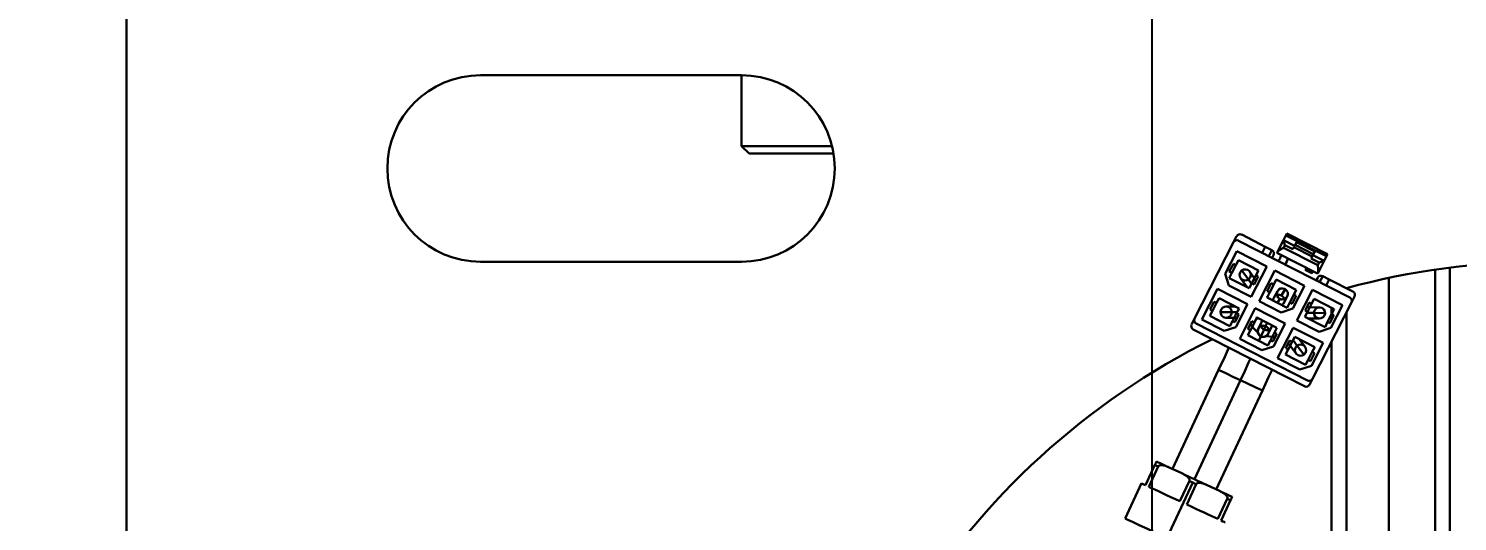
# Model space of a CAD drawing. Header units: millimetres. Extents: x -2601 to 21461, y 11492 to 21077.
# Drawn here: x 7978 to 8169.6, y 15087.7 to 15153.8 of the extents above; entities that cross this region are included whole.
import ezdxf

# ---------------------------------------------------------------- set-up
doc = ezdxf.new("R2010")
doc.units = ezdxf.units.MM
doc.header["$PDSIZE"] = -1
doc.styles.get("Standard").update_dxf_attribs({"font": ''})
doc.styles.get('Standard').set_extended_font_data('HYSWLongFangSong')
doc.dimstyles.new('ISO-25', dxfattribs={"dimscale": 25, "dimtxt": 3.5, "dimasz": 1.6, "dimexe": 1.25, "dimexo": 0.625, "dimtad": 1, "dimdec": 0, "dimzin": 9, "dimdsep": 46, "dimtxsty": 'Standard', "dimcen": 2.5, "dimadec": 0, "dimazin": 2, "dimtfac": 1, "dimtdec": 0, "dimtofl": 0, "dimtmove": 0, "dimatfit": 3, "dimfxl": 1, "dimarcsym": 0})

# ---------------------------------------------------------------- blocks, each defined once
blk = doc.blocks.new('*D19')
at = {"color": 0, "lineweight": -2}
for p, q in [((8128.61, 15343.9), (8128.61, 14572.92)), ((7775.14, 15052.62), (7775.14, 14572.92)), ((7815.14, 14604.17), (8088.61, 14604.17))]:
    blk.add_line(p, q, dxfattribs=at)
at = {"color": 0}
for points in [[(7815.14, 14610.84), (7815.14, 14597.51), (7775.14, 14604.17)], [(8088.61, 14610.84), (8088.61, 14597.51), (8128.61, 14604.17)]]:
    blk.add_solid(points, dxfattribs=at)
at = {"layer": 'Defpoints', "color": 0}
for p in [(8128.61, 15359.53), (7775.14, 15068.25), (8128.61, 14604.17)]:
    blk.add_point(p, dxfattribs=at)
at = {"color": 0, "insert": (7951.87, 14663.55), "char_height": 87.5, "attachment_point": 5}
blk.add_mtext('353', dxfattribs=at)
blk = doc.blocks.new('*D20')
at = {"color": 0, "lineweight": -2}
for p, q in [((8128.61, 15343.9), (8128.61, 14298.56)), ((7561.11, 14467.29), (7561.11, 14298.56)), ((7601.11, 14329.81), (8088.61, 14329.81))]:
    blk.add_line(p, q, dxfattribs=at)
at = {"color": 0}
for points in [[(7601.11, 14336.48), (7601.11, 14323.14), (7561.11, 14329.81)], [(8088.61, 14336.48), (8088.61, 14323.14), (8128.61, 14329.81)]]:
    blk.add_solid(points, dxfattribs=at)
at = {"layer": 'Defpoints', "color": 0}
for p in [(8128.61, 15359.53), (7561.11, 14482.91), (8128.61, 14329.81)]:
    blk.add_point(p, dxfattribs=at)
at = {"color": 0, "insert": (7844.86, 14389.18), "char_height": 87.5, "attachment_point": 5}
blk.add_mtext('568', dxfattribs=at)
blk = doc.blocks.new('*D21')
at = {"color": 0, "lineweight": -2}
for p, q in [((8128.61, 15343.9), (8128.61, 14457.05)), ((7716.93, 15275.61), (7716.93, 14457.05)), ((8088.61, 14488.3), (7756.93, 14488.3))]:
    blk.add_line(p, q, dxfattribs=at)
at = {"color": 0}
for points in [[(7756.93, 14494.96), (7756.93, 14481.63), (7716.93, 14488.3)], [(8088.61, 14494.96), (8088.61, 14481.63), (8128.61, 14488.3)]]:
    blk.add_solid(points, dxfattribs=at)
at = {"layer": 'Defpoints', "color": 0}
for p in [(8128.61, 15359.53), (7716.93, 15291.24), (7716.93, 14488.3)]:
    blk.add_point(p, dxfattribs=at)
at = {"color": 0, "insert": (7922.77, 14547.67), "char_height": 87.5, "attachment_point": 5}
blk.add_mtext('412', dxfattribs=at)
blk = doc.blocks.new('*D22')
at = {"color": 0, "lineweight": -2}
for p, q in [((8128.61, 15343.9), (8128.61, 14146.74)), ((6714.11, 15084.02), (6714.11, 14146.74)), ((8088.61, 14177.99), (6754.11, 14177.99))]:
    blk.add_line(p, q, dxfattribs=at)
at = {"color": 0}
for points in [[(6754.11, 14184.66), (6754.11, 14171.33), (6714.11, 14177.99)], [(8088.61, 14184.66), (8088.61, 14171.33), (8128.61, 14177.99)]]:
    blk.add_solid(points, dxfattribs=at)
at = {"layer": 'Defpoints', "color": 0}
for p in [(8128.61, 15359.53), (6714.11, 15099.64), (6714.11, 14177.99)]:
    blk.add_point(p, dxfattribs=at)
at = {"color": 0, "insert": (7421.36, 14237.37), "char_height": 87.5, "attachment_point": 5}
blk.add_mtext('1423', dxfattribs=at)
blk = doc.blocks.new('*D24')
at = {"color": 0, "lineweight": -2}
for p, q in [((7359.05, 16169.6), (6446.48, 16169.6)), ((6477.73, 16129.6), (6477.73, 14835.03)), ((7974.48, 14795.03), (6446.48, 14795.03))]:
    blk.add_line(p, q, dxfattribs=at)
at = {"color": 0}
for points in [[(6471.06, 16129.6), (6484.39, 16129.6), (6477.73, 16169.6)], [(6471.06, 14835.03), (6484.39, 14835.03), (6477.73, 14795.03)]]:
    blk.add_solid(points, dxfattribs=at)
at = {"layer": 'Defpoints', "color": 0}
for p in [(7374.68, 16169.6), (6477.73, 14795.03), (7990.11, 14795.03)]:
    blk.add_point(p, dxfattribs=at)
at = {"color": 0, "insert": (6418.35, 15482.31), "char_height": 87.5, "attachment_point": 5, "rotation": 90}
blk.add_mtext('1375', dxfattribs=at)
blk = doc.blocks.new('*D27')
at = {"color": 0, "lineweight": -2}
for p, q in [((8144.23, 15359.53), (8786.74, 15359.53)), ((8755.49, 15319.53), (8755.49, 14835.03)), ((8360.73, 14795.03), (8786.74, 14795.03))]:
    blk.add_line(p, q, dxfattribs=at)
at = {"color": 0}
for points in [[(8748.82, 15319.53), (8762.15, 15319.53), (8755.49, 15359.53)], [(8748.82, 14835.03), (8762.15, 14835.03), (8755.49, 14795.03)]]:
    blk.add_solid(points, dxfattribs=at)
at = {"layer": 'Defpoints', "color": 0}
for p in [(8128.61, 15359.53), (8345.11, 14795.03), (8755.49, 14795.03)]:
    blk.add_point(p, dxfattribs=at)
at = {"color": 0, "insert": (8696.11, 15077.28), "char_height": 87.5, "attachment_point": 5, "rotation": 90}
blk.add_mtext('564', dxfattribs=at)

msp = doc.modelspace()

# ---------------------------------------------------------------- linework, layer by layer
at = {"color": 161, "lineweight": 30, "true_color": 0x67adff}
for p, q in [((7991.11, 15160.03), (7991.11, 14820.03)), ((8073.61, 15147.53), (8038.61, 15147.53)), ((8073.61, 15147.53), (8073.61, 15138.03)), ((8073.61, 15138.03), (8074.61, 15137.03)), ((8073.61, 15138.03), (8085.74, 15138.03)), ((8085.95, 15137.03), (8074.61, 15137.03)), ((8140, 15125.94), (8139.59, 15125.14)), ((8140.68, 15126.16), (8143.84, 15124.54)), ((8146.58, 15126.05), (8146.27, 15125.43)), ((8146.72, 15126.32), (8146.58, 15126.05)), ((8148.1, 15125.28), (8146.58, 15126.05)), ((8146.72, 15126.32), (8152.18, 15123.53)), ((8139.59, 15125.14), (8134.36, 15114.91)), ((8140.02, 15123.96), (8138.46, 15120.9)), ((8144.04, 15121.9), (8140.02, 15123.96)), ((8140.27, 15125.35), (8155.18, 15117.73)), ((8143.43, 15123.74), (8143.84, 15124.54)), ((8143.84, 15124.54), (8144.73, 15124.08)), ((8144.32, 15123.28), (8144.73, 15124.08)), ((8145.46, 15123.85), (8146.27, 15125.43)), ((8146.27, 15125.43), (8147.78, 15124.66)), ((8146.48, 15124.76), (8146.3, 15124.4)), ((8146.3, 15124.4), (8150.87, 15122.06)), ((8147.55, 15124.21), (8146.48, 15124.76)), ((8147.55, 15124.21), (8147.69, 15124.47)), ((8150.12, 15123.23), (8147.69, 15124.47)), ((8148.03, 15125.15), (8147.85, 15124.79)), ((8147.85, 15124.79), (8150.28, 15123.54)), ((8150.47, 15123.9), (8148.03, 15125.15)), ((8148.1, 15125.28), (8150.53, 15124.03)), ((8152.05, 15123.26), (8150.53, 15124.03)), ((8038.61, 15122.53), (8073.61, 15122.53)), ((8139.56, 15122.25), (8139.02, 15121.2)), ((8139.9, 15122.07), (8139.36, 15121.02)), ((8139.9, 15122.07), (8139.56, 15122.25)), ((8140.24, 15122.73), (8139.9, 15122.07)), ((8142.92, 15121.36), (8140.24, 15122.73)), ((8144.94, 15123.41), (8144.76, 15123.05)), ((8150.86, 15120.94), (8145.4, 15123.74)), ((8150.12, 15123.23), (8149.99, 15122.97)), ((8151.06, 15122.42), (8149.99, 15122.97)), ((8150.22, 15123.41), (8151.73, 15122.64)), ((8150.28, 15123.54), (8150.47, 15123.9)), ((8150.87, 15122.06), (8151.06, 15122.42)), ((8151.73, 15122.64), (8150.92, 15121.06)), ((8151.73, 15122.64), (8152.05, 15123.26)), ((8152.05, 15123.26), (8152.18, 15123.53)), ((8138.97, 15119.33), (8138.46, 15120.9)), ((8139.36, 15121.02), (8139.01, 15120.34)), ((8139.01, 15120.34), (8141.7, 15118.97)), ((8139.02, 15121.2), (8139.36, 15121.02)), ((8140.53, 15120.32), (8141.39, 15119.13)), ((8141.58, 15120.15), (8140.71, 15121.37)), ((8142, 15119.56), (8141.58, 15120.15)), ((8142.62, 15119.99), (8141.76, 15121.19)), ((8141.94, 15117.81), (8144.04, 15121.9)), ((8142.05, 15119.65), (8142.58, 15120.7)), ((8142.36, 15119.49), (8142.9, 15120.54)), ((8142.58, 15120.7), (8142.92, 15121.36)), ((8142.9, 15120.54), (8142.58, 15120.7)), ((8145.1, 15121.36), (8143, 15117.26)), ((8145.31, 15120.14), (8144.97, 15119.48)), ((8149.11, 15119.31), (8145.1, 15121.36)), ((8148, 15118.76), (8145.31, 15120.14)), ((8149.21, 15121.45), (8150.1, 15120.99)), ((8150.68, 15120.03), (8150.87, 15120.38)), ((8151.13, 15119.8), (8151.54, 15120.6)), ((8152.43, 15120.15), (8151.54, 15120.6)), ((8152.43, 15120.15), (8152.02, 15119.34)), ((8152.43, 15120.15), (8155.59, 15118.53)), ((8160.43, 15120.36), (8160.43, 15023.23)), ((8166.61, 15023.23), (8166.61, 15121.47)), ((8168.61, 15121.74), (8168.61, 15023.23)), ((8137.43, 15118.88), (8135.33, 15114.78)), ((8141.44, 15116.83), (8137.43, 15118.88)), ((8138.97, 15119.33), (8141.94, 15117.81)), ((8141.7, 15118.97), (8142.05, 15119.65)), ((8142.05, 15119.65), (8142.36, 15119.49)), ((8144.44, 15118.43), (8144.09, 15117.75)), ((8144.63, 15119.65), (8144.1, 15118.6)), ((8144.1, 15118.6), (8144.44, 15118.43)), ((8144.97, 15119.48), (8144.44, 15118.43)), ((8144.97, 15119.48), (8144.63, 15119.65)), ((8145.48, 15118.57), (8144.98, 15117.68)), ((8146.01, 15117.99), (8146.5, 15118.86)), ((8147.55, 15116.25), (8149.11, 15119.31)), ((8147.66, 15118.1), (8148, 15118.76)), ((8150.17, 15118.77), (8148.08, 15114.67)), ((8154.19, 15116.71), (8150.17, 15118.77)), ((8154.73, 15118.98), (8154.73, 15118.97)), ((8136.96, 15117.17), (8136.43, 15116.12)), ((8136.77, 15115.95), (8137.3, 15117)), ((8137.3, 15117), (8136.96, 15117.17)), ((8137.64, 15117.66), (8137.3, 15117)), ((8140.33, 15116.28), (8137.64, 15117.66)), ((8139.88, 15116.51), (8138.6, 15116.52)), ((8139.88, 15113.77), (8141.44, 15116.83)), ((8139.99, 15115.62), (8140.33, 15116.28)), ((8142.5, 15116.29), (8140.41, 15112.19)), ((8146.52, 15114.23), (8142.5, 15116.29)), ((8143, 15117.26), (8145.98, 15115.74)), ((8144.19, 15117.7), (8144.08, 15117.94)), ((8144.09, 15117.75), (8146.77, 15116.37)), ((8145.48, 15117.04), (8145.77, 15117.55)), ((8146.29, 15116.95), (8146.79, 15117.86)), ((8146.77, 15116.37), (8147.12, 15117.05)), ((8147.12, 15117.05), (8147.66, 15118.1)), ((8147.12, 15117.05), (8147.43, 15116.89)), ((8147.43, 15116.89), (8147.97, 15117.95)), ((8147.97, 15117.95), (8147.66, 15118.1)), ((8149.71, 15117.06), (8149.17, 15116.01)), ((8151.12, 15116.41), (8149.38, 15116.43)), ((8150.05, 15116.88), (8149.51, 15115.83)), ((8150.05, 15116.88), (8149.71, 15117.06)), ((8150.39, 15117.54), (8150.05, 15116.88)), ((8150.17, 15106.83), (8155.4, 15117.06)), ((8153.07, 15116.17), (8150.39, 15117.54)), ((8152.63, 15113.66), (8154.19, 15116.71)), ((8152.73, 15114.73), (8152.73, 15116.34)), ((8155.4, 15117.06), (8155.81, 15117.86)), ((8133.97, 15114.14), (8134.36, 15114.91)), ((8135.33, 15114.78), (8138.31, 15113.26)), ((8136.77, 15115.95), (8136.42, 15115.27)), ((8136.42, 15115.27), (8139.1, 15113.89)), ((8136.43, 15116.12), (8136.77, 15115.95)), ((8139.35, 15115.77), (8137.85, 15115.78)), ((8138.59, 15115.02), (8140.07, 15115.01)), ((8139.1, 15113.89), (8139.45, 15114.57)), ((8140.06, 15115.76), (8139.35, 15115.77)), ((8139.99, 15115.62), (8139.45, 15114.57)), ((8139.45, 15114.57), (8139.76, 15114.41)), ((8139.76, 15114.41), (8140.3, 15115.47)), ((8140.3, 15115.47), (8139.99, 15115.62)), ((8142.04, 15114.58), (8141.5, 15113.53)), ((8141.84, 15113.35), (8142.38, 15114.4)), ((8142.38, 15114.4), (8142.04, 15114.58)), ((8142.72, 15115.06), (8142.38, 15114.4)), ((8142.93, 15114.95), (8142.54, 15114.79)), ((8142.59, 15114.99), (8142.79, 15115.03)), ((8145.4, 15113.69), (8142.72, 15115.06)), ((8143.32, 15114.44), (8142.88, 15113.49)), ((8143.89, 15113.88), (8144.11, 15114.35)), ((8147.55, 15116.25), (8145.98, 15115.74)), ((8148.08, 15114.67), (8151.05, 15113.15)), ((8149.51, 15115.83), (8149.16, 15115.15)), ((8149.16, 15115.15), (8151.85, 15113.78)), ((8149.17, 15116.01), (8149.51, 15115.83)), ((8149.43, 15115.67), (8150.37, 15115.67)), ((8149.61, 15114.92), (8151.11, 15114.91)), ((8150.37, 15115.67), (8151.87, 15115.65)), ((8151.85, 15113.78), (8152.2, 15114.46)), ((8152.2, 15114.46), (8152.73, 15115.51)), ((8152.2, 15114.46), (8152.51, 15114.3)), ((8152.51, 15114.3), (8153.05, 15115.35)), ((8152.73, 15115.51), (8153.07, 15116.17)), ((8153.05, 15115.35), (8152.73, 15115.51)), ((8154.73, 15115.75), (8154.73, 15042.02)), ((8149.1, 15105.84), (8134.19, 15113.46)), ((8149.5, 15106.61), (8134.58, 15114.24)), ((8139.88, 15113.77), (8138.31, 15113.26)), ((8141.84, 15113.35), (8141.49, 15112.67)), ((8141.49, 15112.67), (8144.18, 15111.3)), ((8141.5, 15113.53), (8141.84, 15113.35)), ((8143.25, 15112.52), (8143.68, 15113.43)), ((8143.89, 15113.88), (8143.68, 15113.43)), ((8144.24, 15112.86), (8144.68, 15113.8)), ((8145.06, 15113.03), (8144.53, 15111.98)), ((8144.84, 15111.82), (8145.38, 15112.87)), ((8144.96, 15111.18), (8146.52, 15114.23)), ((8145.06, 15113.03), (8145.4, 15113.69)), ((8145.38, 15112.87), (8145.06, 15113.03)), ((8147.58, 15113.69), (8145.48, 15109.59)), ((8147.79, 15112.47), (8147.45, 15111.81)), ((8151.59, 15111.64), (8147.58, 15113.69)), ((8150.48, 15111.09), (8147.79, 15112.47)), ((8152.63, 15113.66), (8151.05, 15113.15)), ((8140.41, 15112.19), (8143.38, 15110.67)), ((8144.96, 15111.18), (8143.38, 15110.67)), ((8144.18, 15111.3), (8144.53, 15111.98)), ((8144.53, 15111.98), (8144.84, 15111.82)), ((8146.92, 15110.76), (8146.57, 15110.08)), ((8147.11, 15111.98), (8146.58, 15110.93)), ((8146.58, 15110.93), (8146.92, 15110.76)), ((8146.92, 15110.76), (8147.45, 15111.81)), ((8146.92, 15111.61), (8147.97, 15110.22)), ((8147.45, 15111.81), (8147.11, 15111.98)), ((8147.56, 15112.01), (8148.11, 15111.27)), ((8148.11, 15111.27), (8149.02, 15110.08)), ((8149.17, 15111.13), (8148.38, 15112.17)), ((8150.03, 15108.58), (8151.59, 15111.64)), ((8150.14, 15110.43), (8150.48, 15111.09)), ((8152.73, 15042.55), (8152.73, 15111.83)), ((8145.48, 15109.59), (8148.46, 15108.07)), ((8146.57, 15110.08), (8149.25, 15108.7)), ((8149.25, 15108.7), (8149.6, 15109.38)), ((8150.14, 15110.43), (8149.6, 15109.38)), ((8149.6, 15109.38), (8149.91, 15109.22)), ((8149.91, 15109.22), (8150.45, 15110.28)), ((8150.45, 15110.28), (8150.14, 15110.43)), ((8137.57, 15108.03), (8131.38, 15094.75)), ((8150.03, 15108.58), (8148.46, 15108.07)), ((8150.17, 15106.83), (8149.77, 15106.05)), ((8140.52, 15106.65), (8134.33, 15093.38)), ((8137.27, 15092.01), (8143.46, 15105.28)), ((8127.77, 15092.57), (8129.04, 15095.29)), ((8129.49, 15095.08), (8128.22, 15092.36)), ((8132.63, 15094.17), (8130.96, 15094.95)), ((8127.23, 15092.83), (8125.03, 15088.11)), ((8134.12, 15092.93), (8130.65, 15085.49)), ((8132.4, 15090.42), (8133.67, 15093.14)), ((8134.57, 15092.72), (8133.3, 15090)), ((8137.7, 15091.81), (8136.03, 15092.59)), ((8137.48, 15088.05), (8138.74, 15090.77)), ((8139.19, 15090.56), (8137.92, 15087.84))]:
    msp.add_line(p, q, dxfattribs=at)
at = {"color": 161, "lineweight": 30, "true_color": 0x67adff, "flags": 128}
for points in [[(8146.91, 15122.96), (8146.84, 15122.81), (8146.71, 15122.56), (8146.6, 15122.35), (8146.53, 15122.21), (8146.51, 15122.16)], [(8143.25, 15112.52), (8143.15, 15112.31), (8142.97, 15111.92)], [(8145.19, 15112.5), (8144.91, 15112.47), (8143.97, 15112.56)], [(8138.97, 15111.02), (8138.4, 15109.8), (8137.57, 15108.03)], [(8141.86, 15109.54), (8141.61, 15109), (8141.08, 15107.85), (8140.52, 15106.65)], [(8140.52, 15106.65), (8139.51, 15107.12), (8138.63, 15107.54), (8137.97, 15107.84), (8137.62, 15108.01), (8137.57, 15108.03)], [(8143.46, 15105.28), (8144.29, 15107.05), (8144.76, 15108.06)], [(8143.46, 15105.28), (8143.42, 15105.3), (8143.07, 15105.46), (8142.41, 15105.77), (8141.53, 15106.18), (8140.52, 15106.65)], [(8130.96, 15094.95), (8130.64, 15095.1), (8130.35, 15095.23), (8130.09, 15095.36), (8129.85, 15095.47), (8129.65, 15095.56), (8129.49, 15095.64), (8129.35, 15095.7), (8129.25, 15095.75)], [(8136.03, 15092.59), (8135.62, 15092.78), (8135.19, 15092.98), (8134.76, 15093.18), (8134.33, 15093.38), (8133.89, 15093.58), (8133.46, 15093.78), (8133.04, 15093.98), (8132.63, 15094.17)], [(8127.77, 15092.57), (8127.54, 15092.68), (8127.37, 15092.76), (8127.26, 15092.81), (8127.23, 15092.83)], [(8132.4, 15090.42), (8131.78, 15090.7), (8131.18, 15090.99), (8130.6, 15091.26), (8130.04, 15091.52), (8129.52, 15091.76), (8129.04, 15091.98), (8128.6, 15092.19), (8128.22, 15092.36)], [(8139.4, 15091.01), (8139.31, 15091.06), (8139.17, 15091.12), (8139, 15091.2), (8138.8, 15091.29), (8138.57, 15091.4), (8138.31, 15091.52), (8138.02, 15091.66), (8137.7, 15091.81)], [(8137.48, 15088.05), (8137.09, 15088.23), (8136.66, 15088.43), (8136.18, 15088.65), (8135.66, 15088.9), (8135.1, 15089.16), (8134.52, 15089.43), (8133.92, 15089.71), (8133.3, 15090)], [(8125.03, 15088.11), (8125.07, 15088.1), (8125.4, 15087.94), (8126.03, 15087.65), (8126.93, 15087.23), (8128.04, 15086.71), (8129.31, 15086.12), (8130.65, 15085.49)], [(8138.47, 15087.59), (8138.43, 15087.6), (8138.33, 15087.65), (8138.16, 15087.73), (8137.92, 15087.84)]]:
    msp.add_lwpolyline(points, dxfattribs=at)
at = {"color": 161, "lineweight": 30, "true_color": 0x67adff}
for centre, radius, start, end in [((8038.61, 15135.03), 12.5, 90, 270), ((8073.61, 15135.03), 12.5, 270, 90), ((8140.45, 15125.71), 0.5, 62.917, 152.917), ((8140.04, 15124.91), 0.5, 62.917, 152.917), ((8144.5, 15123.64), 0.5, 332.917, 62.917), ((8029, 15185.44), 133.43, 332.8127, 332.9646), ((8190.96, 15103.41), 48.12, 152.9667, 153.1409), ((8157.44, 15120.42), 7.79, 152.3491, 153.426), ((8136.52, 15128.36), 10.01, 332.5159, 333.2825), ((8198.81, 15095.73), 59.6, 152.6131, 153.1836), ((8153.75, 15119.3), 8.76, 151.9716, 153.9478), ((7875.59, 15263.56), 308.32, 332.9246, 332.9903), ((8181.11, 15022.53), 100, 90, 105.3057), ((8141.15, 15120.76), 0.75, 152.917, 332.917), ((8141.15, 15120.76), 0.75, 332.917, 152.917), ((8150.09, 15121.17), 0.925, 143.4772, 162.2863), ((8159.51, 15116.36), 10.49, 152.1372, 153.7873), ((8144.87, 15124.08), 6.76, 332.3373, 333.4727), ((8151.31, 15120.16), 0.5, 62.917, 152.917), ((8146.13, 15118.21), 0.75, 152.917, 332.917), ((8146.13, 15118.21), 0.75, 332.917, 152.917), ((8155.36, 15118.08), 0.5, 332.917, 62.917), ((8138.6, 15115.77), 0.75, 332.917, 152.917), ((8151.12, 15115.66), 0.75, 332.917, 152.917), ((8154.95, 15117.28), 0.5, 332.917, 62.917), ((8134.81, 15114.68), 0.5, 152.917, 242.917), ((8138.6, 15115.77), 0.75, 152.917, 332.917), ((8151.12, 15115.66), 0.75, 152.917, 332.917), ((8134.41, 15113.91), 0.5, 152.917, 242.917), ((8144.74, 15115.72), 3.25, 207.3244, 233.5601), ((8143.57, 15113.2), 0.75, 153.9587, 245), ((8143.58, 15113.22), 0.75, 152.9176, 332.917), ((8143.58, 15113.22), 0.75, 332.917, 152.9176), ((8143.57, 15113.2), 0.75, 65, 150.8407), ((8143.57, 15113.2), 0.75, 245, 335.0014), ((8143.57, 15113.2), 0.75, 336.0413, 65), ((8181.11, 15022.53), 100, 116.3312, 180), ((8148.57, 15110.67), 0.75, 152.917, 332.917), ((8148.57, 15110.67), 0.75, 332.917, 152.917), ((8149.72, 15107.06), 0.5, 242.917, 332.917), ((8149.33, 15106.28), 0.5, 242.917, 332.917), ((7998.02, 14813.76), 310.53, 64.9517, 65.0432), ((8211.55, 15259.56), 183.75, 244.9202, 245.0747), ((8056.68, 14926.29), 183.75, 64.9202, 65.0747), ((8124, 15058.57), 35.42, 64.5966, 65.3984)]:
    msp.add_arc(centre, radius, start, end, dxfattribs=at)
for points, knots in [([(8145.46, 15123.85), (8145.49, 15123.89), (8145.54, 15123.96), (8145.73, 15124.08), (8145.98, 15124.23), (8146.18, 15124.34), (8146.3, 15124.4)], [0, 0, 0, 0, 0.194261, 0.421732, 0.659589, 1, 1, 1, 1]), ([(8146.27, 15125.43), (8146.27, 15125.43), (8146.27, 15125.42), (8146.28, 15125.39), (8146.3, 15125.34), (8146.33, 15125.23), (8146.39, 15125.04), (8146.45, 15124.86), (8146.48, 15124.76)], [0, 0, 0, 0, 0.091924, 0.189136, 0.294266, 0.408827, 0.672187, 1, 1, 1, 1]), ([(8150.92, 15121.06), (8150.94, 15121.1), (8150.96, 15121.19), (8150.95, 15121.42), (8150.92, 15121.71), (8150.89, 15121.93), (8150.87, 15122.06)], [0, 0, 0, 0, 0.193309, 0.421632, 0.678166, 1, 1, 1, 1]), ([(8151.73, 15122.64), (8151.73, 15122.64), (8151.72, 15122.64), (8151.69, 15122.62), (8151.63, 15122.61), (8151.53, 15122.57), (8151.33, 15122.51), (8151.16, 15122.45), (8151.06, 15122.42)], [0, 0, 0, 0, 0.091966, 0.189153, 0.294427, 0.408869, 0.672285, 1, 1, 1, 1]), ([(8144.99, 15117.7), (8144.96, 15117.65), (8144.92, 15117.54), (8144.89, 15117.41), (8144.9, 15117.35), (8144.9, 15117.33)], [0, 0, 0, 0, 0.4732542, 0.8853755, 1, 1, 1, 1]), ([(8146.01, 15117.99), (8145.92, 15118.03), (8145.79, 15118.09), (8145.59, 15118.09), (8145.47, 15118.08), (8145.42, 15118.05), (8145.41, 15118.04)], [0, 0, 0, 0, 0.455391, 0.69376, 0.939049, 1, 1, 1, 1]), ([(8146.37, 15117.5), (8146.37, 15117.52), (8146.36, 15117.58), (8146.31, 15117.68), (8146.21, 15117.85), (8146.09, 15117.94), (8146.01, 15117.99)], [0, 0, 0, 0, 0.062183, 0.307301, 0.545221, 1, 1, 1, 1]), ([(8146.08, 15116.73), (8146.12, 15116.76), (8146.21, 15116.83), (8146.27, 15116.92), (8146.3, 15116.97)], [0, 0, 0, 0, 0.447957, 1, 1, 1, 1]), ([(8143.31, 15114.42), (8143.34, 15114.48), (8143.39, 15114.57), (8143.47, 15114.64), (8143.5, 15114.66)], [0, 0, 0, 0, 0.599132, 1, 1, 1, 1]), ([(8143.68, 15113.43), (8143.59, 15113.47), (8143.47, 15113.55), (8143.35, 15113.71), (8143.3, 15113.81), (8143.28, 15113.87), (8143.28, 15113.88)], [0, 0, 0, 0, 0.46135, 0.703495, 0.952315, 1, 1, 1, 1]), ([(8144.28, 15113.42), (8144.27, 15113.41), (8144.22, 15113.38), (8144.1, 15113.36), (8143.91, 15113.35), (8143.77, 15113.39), (8143.68, 15113.43)], [0, 0, 0, 0, 0.0615563, 0.3065131, 0.5448553, 1, 1, 1, 1]), ([(8144.73, 15114.03), (8144.73, 15114.01), (8144.73, 15113.92), (8144.7, 15113.84), (8144.67, 15113.79)], [0, 0, 0, 0, 0.272097, 1, 1, 1, 1]), ([(8129.04, 15095.29), (8129.05, 15095.32), (8129.08, 15095.37), (8129.12, 15095.45), (8129.15, 15095.53), (8129.21, 15095.65), (8129.25, 15095.74), (8129.25, 15095.74), (8129.25, 15095.75)], [0, 0, 0, 0, 0.0460751, 0.1018377, 0.1751483, 0.2712221, 0.551775, 1, 1, 1, 1]), ([(8129.49, 15095.08), (8129.5, 15095.11), (8129.54, 15095.16), (8129.62, 15095.22), (8129.74, 15095.26), (8129.98, 15095.29), (8130.4, 15095.2), (8130.75, 15095.05), (8130.96, 15094.95)], [0, 0, 0, 0, 0.045647, 0.101232, 0.174633, 0.270538, 0.551044, 1, 1, 1, 1]), ([(8133.67, 15093.14), (8133.68, 15093.16), (8133.7, 15093.22), (8133.69, 15093.32), (8133.65, 15093.44), (8133.51, 15093.64), (8133.17, 15093.91), (8132.83, 15094.07), (8132.63, 15094.17)], [0, 0, 0, 0, 0.045987, 0.101772, 0.175212, 0.271226, 0.551634, 1, 1, 1, 1]), ([(8134.57, 15092.72), (8134.58, 15092.74), (8134.61, 15092.79), (8134.7, 15092.85), (8134.81, 15092.89), (8135.05, 15092.92), (8135.48, 15092.83), (8135.82, 15092.68), (8136.03, 15092.59)], [0, 0, 0, 0, 0.045678, 0.101202, 0.174381, 0.270417, 0.551196, 1, 1, 1, 1]), ([(8138.74, 15090.77), (8138.75, 15090.8), (8138.77, 15090.85), (8138.76, 15090.96), (8138.72, 15091.07), (8138.58, 15091.27), (8138.25, 15091.54), (8137.91, 15091.71), (8137.7, 15091.81)], [0, 0, 0, 0, 0.045994, 0.10172, 0.1752521, 0.2712686, 0.5517664, 1, 1, 1, 1]), ([(8139.19, 15090.56), (8139.2, 15090.58), (8139.23, 15090.64), (8139.27, 15090.72), (8139.3, 15090.8), (8139.36, 15090.91), (8139.4, 15091), (8139.4, 15091.01), (8139.4, 15091.01)], [0, 0, 0, 0, 0.045589, 0.101164, 0.174432, 0.270606, 0.551214, 1, 1, 1, 1])]:
    msp.add_open_spline(points, degree=3, knots=knots, dxfattribs=at)

# ---------------------------------------------------------------- dimensions: what is measured, and where the dimension line sits
for base, p1, p2, picture, middle in [((6477.73, 14795.03), (7374.68, 16169.6), (7990.11, 14795.03), '*D24', (6477.73, 15482.31)), ((8755.486473, 14795.025541), (8128.607568, 15359.52554), (8345.107487, 14795.025541), '*D27', (8755.486473, 15077.27554))]:
    dim = msp.add_linear_dim(base=base, p1=p1, p2=p2, angle=90, dimstyle='ISO-25')
    dim.commit()
    dim.dimension.update_dxf_attribs({"geometry": picture, "text_midpoint": middle, "dimtype": 160})
dim = msp.add_linear_dim(base=(6714.11, 14177.99), p1=(8128.61, 15359.53), p2=(6714.11, 15099.64), text='1423', dimstyle='ISO-25')
dim.commit()
dim.dimension.update_dxf_attribs({"geometry": '*D22', "text_midpoint": (7421.36, 14237.37)})
dim = msp.add_linear_dim(base=(8128.6076, 14329.8093), p1=(7561.1067, 14482.9149), p2=(8128.6076, 15359.5255), dimstyle='ISO-25')
dim.commit()
dim.dimension.update_dxf_attribs({"geometry": '*D20', "text_midpoint": (7844.8571, 14329.8093), "dimtype": 160})
for base, p1, p2, picture, middle in [((7716.93, 14488.3), (8128.61, 15359.53), (7716.93, 15291.24), '*D21', (7922.77, 14547.67)), ((8128.61, 14604.17), (7775.14, 15068.25), (8128.61, 15359.53), '*D19', (7951.87, 14663.55))]:
    dim = msp.add_linear_dim(base=base, p1=p1, p2=p2, dimstyle='ISO-25')
    dim.commit()
    dim.dimension.update_dxf_attribs({"geometry": picture, "text_midpoint": middle})

doc.saveas('drawing.dxf')
